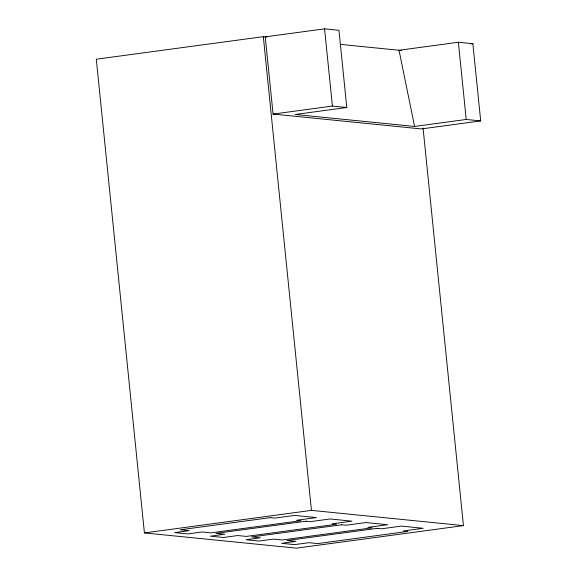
<?xml version="1.0" encoding="UTF-8"?>
<svg xmlns="http://www.w3.org/2000/svg" width="577" height="577" viewBox="0 0 577 577"><rect width="100%" height="100%" fill="white"/><g stroke="black" fill="none" stroke-linecap="round" stroke-linejoin="round"><path stroke-width="0.87" d="M266.927 37.029L263.328 36.668L96.301 59.207L144.416 532.924L296.419 548.15L463.446 525.611L423.056 128.007M414.574 126.442L295.143 114.477L346.791 107.502L338.951 30.292L324.57 28.85L265.232 36.856L273.08 114.073L421.361 128.931L480.699 120.918L472.859 43.708L458.376 42.251L399.039 50.264L414.574 126.442L466.223 119.468L480.699 120.918M471.084 43.946L472.859 43.708M273.08 114.073L332.417 106.067L346.791 107.502M144.416 532.924L311.443 510.378L463.446 525.611M340.221 44.371L401.599 50.516M458.376 42.251L466.223 119.468M324.57 28.85L332.417 106.067M263.328 36.668L311.443 510.378M270.332 517.634L180.226 529.794L189.047 530.674L174.766 532.607L187.792 533.905L202.08 531.98L210.807 532.852L300.913 520.692L296.571 520.259L316.347 517.591L294.638 515.412L274.854 518.081L270.332 517.634M306.07 521.211L215.964 533.372L224.698 534.244L210.41 536.177L223.443 537.483L237.724 535.55L246.365 536.415L336.47 524.255L332.128 523.822L351.905 521.154L330.195 518.975L310.412 521.644L306.07 521.211M341.721 524.781L251.615 536.942L260.299 537.814L246.018 539.74L259.044 541.046L273.332 539.12L282.016 539.985L372.122 527.825L367.78 527.392L387.556 524.724L365.84 522.546L346.063 525.214L341.721 524.781M377.279 528.344L287.173 540.505L295.9 541.377L281.619 543.31L294.645 544.616L308.933 542.683L317.754 543.57L407.86 531.41L403.337 530.955L423.114 528.287L401.397 526.109L381.621 528.777L377.279 528.344"/></g></svg>
